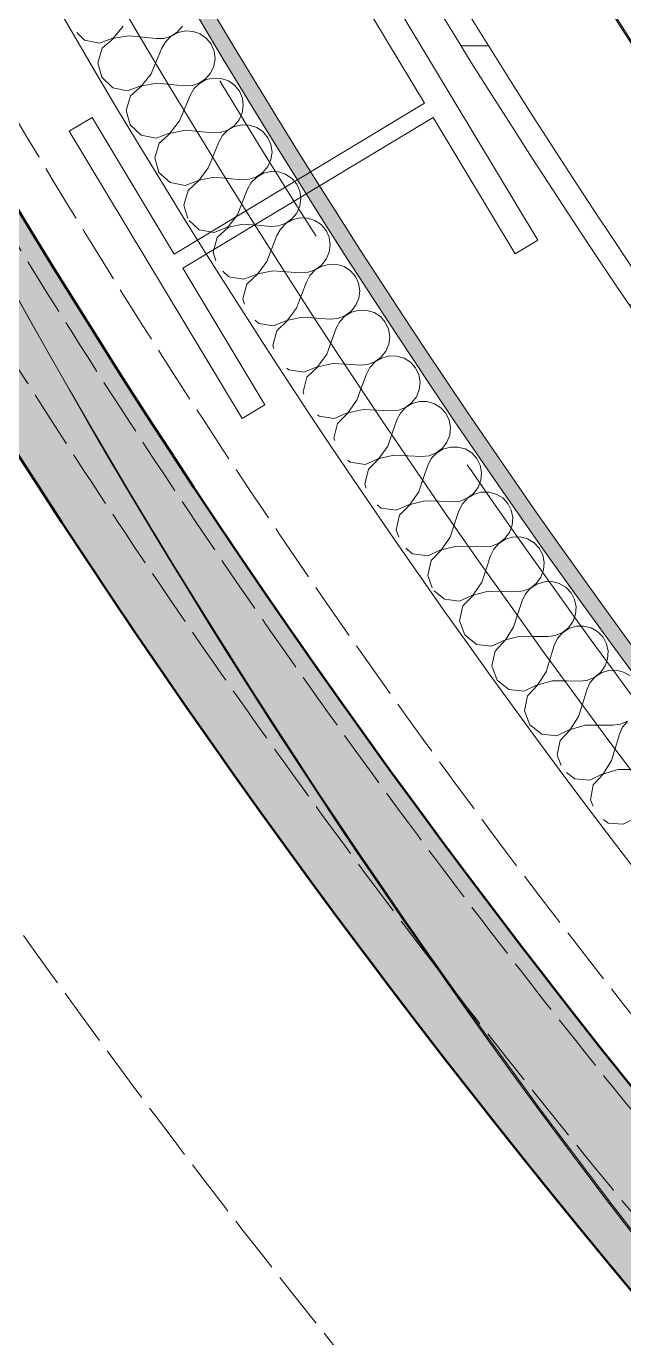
# Model space of a CAD drawing. Header units: millimetres. Extents: x -89663 to 74273, y -103666 to 18539.
# Drawn here: x -40844 to -40382, y -67997 to -66985 of the extents above; entities that cross this region are included whole.
import ezdxf
from ezdxf.enums import TextEntityAlignment as Align

# ---------------------------------------------------------------- set-up
doc = ezdxf.new("R2010")
doc.units = ezdxf.units.MM
doc.header["$MEASUREMENT"] = 0
doc.linetypes.add('Double Dashed', pattern=[1093.611073, 529.166651, -211.666656, 141.111112, -211.666656])
doc.linetypes.add('Hidden Line', pattern=[55, 45, -10])
for name, color, linetype in [('A-25-M_Wall_Ext', 7, 'Continuous'), ('A-25-M_Wall_Int', 7, 'Continuous'), ('COLUMN.IFC Import', 7, 'Continuous'), ('New_A-05-M_Gross_Int_Circulation', 7, 'Continuous'), ('New_A-15-MG_Structural_Grid_Phase_2', 7, 'Continuous'), ('New_A-20-M_Floor_Slab', 7, 'Continuous'), ('New_A-20-M_Hard_Landscape', 7, 'Continuous'), ('New_A-25-M_Wall_Ext', 7, 'Continuous'), ('New_A-25-M_Wall_Int', 7, 'Continuous'), ('New_A-40-M_Soft_Landscaping_P2', 7, 'Continuous')]:
    doc.layers.add(name, color=color, linetype=linetype)
for name, color, linetype, lineweight in [('A-25-M_Wall_Ext_Pen_No__87', 8, 'Continuous', 20), ('A-25-M_Wall_Int_Pen_No__193', 7, 'Continuous', 18), ('COLUMN.IFC Import_Pen_No__2', 8, 'Continuous', 15), ('New_A-20-M_Floor_Slab_Pen_No__89', 8, 'Continuous', 20), ('New_A-25-M_Wall_Ext_Pen_No__87', 8, 'Continuous', 20), ('New_A-25-M_Wall_Int_Pen_No__1', 7, 'Continuous', 13), ('New_A-40-M_Soft_Landscaping_P2_Pen_No__150', 7, 'Continuous', 0), ('New_ArchiCAD Zone Stamps_Pen_No__9', 7, 'Continuous', 13)]:
    doc.layers.add(name, color=color, linetype=linetype, lineweight=lineweight)
for name, color, linetype, lineweight, true_color in [('A-25-M_Wall_Int_Pen_No__107', 7, 'Continuous', 15, 0xa6a6a6), ('A-25-M_Wall_Int_Pen_No__149', 7, 'Continuous', 0, 0x2a2a2a), ('New_A-05-M_Gross_Int_Circulation_Pen_No__74', 7, 'Continuous', 20, 0x606060), ('New_A-15-MG_Structural_Grid_Phase_2_Pen_No__222', 7, 'Continuous', 13, 0x65af33), ('New_A-20-M_Hard_Landscape_Pen_No__53', 7, 'Continuous', 35, 0x444444), ('New_A-25-M_Wall_Ext_Pen_No__107', 7, 'Continuous', 15, 0xa6a6a6), ('New_A-25-M_Wall_Ext_Pen_No__27', 7, 'Continuous', 50, 0x2a2a2a), ('New_A-25-M_Wall_Int_Pen_No__107', 7, 'Continuous', 15, 0xa6a6a6), ('New_A-25-M_Wall_Int_Pen_No__81', 7, 'Continuous', 20, 0x6a6a6a)]:
    doc.layers.add(name, color=color, linetype=linetype, lineweight=lineweight, true_color=true_color)
doc.styles.add('GENERATED_STYLE_1', font='')
doc.styles.add('GENERATED_STYLE_3', font='')
doc.styles.get('GENERATED_STYLE_1').set_extended_font_data('Arial', bold=True)
doc.styles.get('GENERATED_STYLE_3').set_extended_font_data('Arial')

# ---------------------------------------------------------------- blocks, each defined once
blk = doc.blocks.new('Stair 07 _INB 0168_3_1', base_point=(-36902.6, -62923.5))
at = {"layer": 'New_A-05-M_Gross_Int_Circulation_Pen_No__74', "linetype": 'Continuous'}
blk.add_arc((-35590.8, -64044.6), 5572.8, 205.1764, 243.4454, dxfattribs=at)
at = {"layer": 'New_ArchiCAD Zone Stamps_Pen_No__9'}
for tag, height, style, p in [('ROOM_NAME', 250, 'GENERATED_STYLE_1', (-37168.1, -61611.3)), ('zoneNameLine2', 250, 'GENERATED_STYLE_1', (-37356.6, -62043.4)), ('ROOM_NUMBER', 200, 'GENERATED_STYLE_3', (-37545, -62464.1)), ('measuredAreaCode', 200, 'GENERATED_STYLE_3', (-37702, -62824.2)), ('DUMMY_649', 200, 'GENERATED_STYLE_3', (-37394.6, -62958.3)), ('DUMMY_650', 200, 'GENERATED_STYLE_3', (-36905.3, -63171.7)), ('DUMMY_651', 133.3, 'GENERATED_STYLE_3', (-36626, -63278.2))]:
    blk.add_attdef(tag, text='', height=height, rotation=336.4404, dxfattribs=dict(at, style=style)).set_placement(p, align=Align.TOP_LEFT)
blk = doc.blocks.new('Mesh_5_1', base_point=(-56628.5, -71821))
at = {"layer": 'New_A-20-M_Hard_Landscape_Pen_No__53', "linetype": 'Continuous', "flags": 128}
blk.add_lwpolyline([(-50733.3, -76386.3), (-45824.1, -78214.2), (-37862.3, -79363), (-25566.8, -79831.6), (-15524.7, -79453.1, 0.018331), (-5629, -78358.9), (-5812.2, -77015.4, 0.064555), (8110.9, -71321.8), (8166.9, -71194.5), (9811.3, -67453.2), (11682.1, -63197.3), (9115.4, -62078.1), (8602.9, -63253.6), (5945.5, -69347.8, -0.091986), (-14657.1, -75939.9), (-17579.3, -76160.8, -0.138824), (-37194.7, -72335.5, -0.171752), (-44779.4, -64647.1), (-44956.5, -64631.2), (-45033.8, -63133.2), (-45111, -61635.2), (-45188.3, -60137.2), (-45265.6, -58639.2), (-51572.4, -58963.6)], format="xyb", dxfattribs=at)
blk = doc.blocks.new('Mesh_33_1', base_point=(-40933.1, -67038.1))
at = {"layer": 'New_A-40-M_Soft_Landscaping_P2_Pen_No__150', "linetype": 'Continuous', "flags": 128}
blk.add_lwpolyline([(-40933.1, -67038.1, 0.320491), (-40900.8, -69852.7, 0.075053), (-37194.7, -72335.5, 0.135492), (-17580.9, -76160.2), (-17996, -70643, -0.183873), (-38079.9, -69688.1, -0.169448), (-40869.9, -67158.8, -0.091733)], format="xyb", close=True, dxfattribs=at)
blk = doc.blocks.new('Mesh_34_1', base_point=(-38055.1, -69698.9))
at = {"layer": 'New_A-40-M_Soft_Landscaping_P2_Pen_No__150', "linetype": 'Continuous', "flags": 128}
blk.add_lwpolyline([(-38055.1, -69698.9, -0.169694), (-40869.9, -67158.8, 0.334983), (-40169.4, -69895, 0.065126), (-36684.4, -71850.8, 0.165018), (-17774.3, -73560), (-17996, -70643, -0.183626)], format="xyb", close=True, dxfattribs=at)
blk = doc.blocks.new('Slab_46_1', base_point=(-44734.1, -52924.7))
at = {"layer": 'New_A-20-M_Floor_Slab_Pen_No__89', "linetype": 'Continuous', "flags": 128}
blk.add_lwpolyline([(-44734.1, -52924.7), (-44734.3, -52924.7, -0.179811), (-34721.5, -33027.7), (-34721.9, -33027.2), (-25959.6, -24873.2), (-20981.6, -27043.9), (-17009.6, -17934.7), (-17703.3, -17189.1), (-11222.9, -11158.5), (-10852.6, -11556.4), (-2918.7, -4173.2), (921.4, -599.8), (3259.5, -1619.3), (2636.4, -2195.9), (2144.4, -3324.3), (-4596.3, -18782.9), (-10337.1, -31948.3), (-13252, -30677.2), (-20095.3, -46371.2, -0.415568), (-30017.2, -50195.9), (-38342, -69287.7, -0.234037), (-41521.4, -64901.1, -0.022084), (-42146.9, -60901.4), (-44895.7, -59706.6, -0.043731)], format="xyb", close=True, dxfattribs=at)
blk = doc.blocks.new('Wall_143_1', base_point=(-40577, -66482.2))
at = {"layer": 'New_A-25-M_Wall_Int_Pen_No__107', "linetype": 'Continuous'}
for points in [[(-40621.2, -66427.6), (-40621.2, -66427.7, 0.161651), (-38098.7, -68976.6), (-38092.7, -68962.8, -0.161556), (-40607.3, -66422.1)], [(-40628.5, -66446.5), (-40628.5, -66446.7, 0.16107), (-38104.7, -68990.4), (-38098.7, -68976.6, -0.160976), (-40614.6, -66441.1)]]:
    blk.add_hatch(color=256, dxfattribs=at).paths.add_polyline_path(points)
at = {"layer": 'New_A-25-M_Wall_Int_Pen_No__81', "linetype": 'Continuous', "lineweight": 0, "true_color": 0x353535}
for points in [[(-40629, -66447.8), (-40629, -66447.9, 0.161031), (-38105.1, -68991.3), (-38104.7, -68990.4, -0.16103), (-40628.1, -66447.5)], [(-40653.7, -66512.3, 0.15909), (-38125.5, -69038.1), (-38125.1, -69037.2, -0.159083), (-40652.8, -66511.9)]]:
    blk.add_hatch(color=250, dxfattribs=at).paths.add_polyline_path(points)
at = {"layer": 'New_A-25-M_Wall_Int_Pen_No__1', "linetype": 'Continuous'}
for radius, start, end in [(5676, 206.1972, 243.0579), (5691, 206.4878, 243.0669), (5706, 206.4846, 243.0757), (5707, 206.9878, 243.0763), (5758, 206.94851, 243.10615), (5757, 206.94947, 243.10557)]:
    blk.add_arc((-35521, -63902.8), radius, start, end, dxfattribs=at)
blk = doc.blocks.new('Wall_232_1', base_point=(-41867.7, -65448.9))
at = {"layer": 'A-25-M_Wall_Ext_Pen_No__87', "linetype": 'Hidden Line'}
for radius, start, end in [(6194.1, 193.72747, 244.83699), (6533.1, 193.69604, 244.87175)]:
    blk.add_arc((-35520.4, -63902.1), radius, start, end, dxfattribs=at)
blk = doc.blocks.new('*X701')
at = {"layer": 'A-25-M_Wall_Int_Pen_No__107', "linetype": 'Continuous'}
for p, q in [((-40798.5, -66995.5), (-40804.4, -66989.8)), ((-40768.7, -66984.8), (-40776, -66993.9)), ((-40726.7, -66989.2), (-40731.6, -66992.4)), ((-40731.5, -66992.6), (-40726.3, -66989.8)), ((-40722.8, -66984.7), (-40726.7, -66989.2)), ((-40726.3, -66989.8), (-40720.5, -66988.5)), ((-40720.5, -66988.5), (-40714.7, -66988.9)), ((-40714.7, -66988.9), (-40709.1, -66990.8)), ((-40787, -66997.9), (-40798.5, -66995.5)), ((-40776, -66993.9), (-40787, -66997.9)), ((-40784.8, -67001.8), (-40775.9, -66994.1)), ((-40775.9, -66994.1), (-40764.4, -66992.2)), ((-40764.4, -66992.2), (-40753.8, -66993.3)), ((-40753.8, -66993.3), (-40743.1, -66994.4)), ((-40737.3, -66994.2), (-40743.1, -66994.4)), ((-40738.8, -67001.7), (-40735.8, -66996.6)), ((-40731.6, -66992.4), (-40737.3, -66994.2)), ((-40735.8, -66996.6), (-40731.5, -66992.6)), ((-40709.1, -66990.8), (-40704.3, -66994.2)), ((-40704.3, -66994.2), (-40700.7, -66998.7)), ((-40700.7, -66998.7), (-40698.4, -67004.1)), ((-40788.2, -67013), (-40784.8, -67001.8)), ((-40742.9, -67011.6), (-40738.8, -67001.7)), ((-40697.7, -67009.9), (-40698.7, -67015.7)), ((-40698.4, -67004.1), (-40697.7, -67009.9)), ((-40785.2, -67024.3), (-40788.2, -67013)), ((-40747, -67021.5), (-40742.9, -67011.6)), ((-40701.1, -67021), (-40705, -67025.5)), ((-40698.7, -67015.7), (-40701.1, -67021)), ((-40776.7, -67032.3), (-40785.2, -67024.3)), ((-40754.3, -67030.6), (-40765.3, -67034.7)), ((-40762.9, -67038.6), (-40754.2, -67030.8)), ((-40747, -67021.5), (-40754.3, -67030.6)), ((-40754.2, -67030.8), (-40742.7, -67028.8)), ((-40742.7, -67028.8), (-40732, -67029.8)), ((-40732, -67029.8), (-40721.4, -67030.9)), ((-40715.5, -67030.6), (-40721.4, -67030.9)), ((-40709.9, -67028.8), (-40715.5, -67030.6)), ((-40714, -67033.1), (-40709.8, -67029)), ((-40705, -67025.5), (-40709.9, -67028.8)), ((-40709.8, -67029), (-40704.6, -67026.1)), ((-40704.6, -67026.1), (-40698.8, -67024.9)), ((-40698.8, -67024.9), (-40692.9, -67025.2)), ((-40692.9, -67025.2), (-40687.4, -67027.1)), ((-40687.4, -67027.1), (-40682.6, -67030.4)), ((-40682.6, -67030.4), (-40678.9, -67034.9)), ((-40765.3, -67034.7), (-40776.7, -67032.3)), ((-40766.3, -67049.8), (-40762.9, -67038.6)), ((-40721, -67048), (-40717, -67038.2)), ((-40717, -67038.2), (-40714, -67033.1)), ((-40678.9, -67034.9), (-40676.6, -67040.3)), ((-40676.6, -67040.3), (-40675.9, -67046)), ((-40763.2, -67061.1), (-40766.3, -67049.8)), ((-40725.1, -67057.9), (-40721, -67048)), ((-40675.9, -67046), (-40676.7, -67051.8)), ((-40754.7, -67069), (-40763.2, -67061.1)), ((-40725.1, -67057.9), (-40732.3, -67067.2)), ((-40679.2, -67057.2), (-40683, -67061.7)), ((-40682.6, -67062.3), (-40676.8, -67061)), ((-40676.7, -67051.8), (-40679.2, -67057.2)), ((-40676.8, -67061), (-40671, -67061.3)), ((-40671, -67061.3), (-40665.4, -67063.1)), ((-40743.2, -67071.3), (-40754.7, -67069)), ((-40732.3, -67067.2), (-40743.2, -67071.3)), ((-40740.9, -67075.2), (-40732.2, -67067.3)), ((-40732.2, -67067.3), (-40720.6, -67065.2)), ((-40720.6, -67065.2), (-40710, -67066.2)), ((-40710, -67066.2), (-40699.4, -67067.2)), ((-40693.5, -67066.9), (-40699.4, -67067.2)), ((-40694.9, -67074.4), (-40692, -67069.3)), ((-40687.9, -67065), (-40693.5, -67066.9)), ((-40692, -67069.3), (-40687.8, -67065.2)), ((-40683, -67061.7), (-40687.9, -67065)), ((-40687.8, -67065.2), (-40682.6, -67062.3)), ((-40665.4, -67063.1), (-40660.6, -67066.4)), ((-40660.6, -67066.4), (-40656.9, -67070.9)), ((-40656.9, -67070.9), (-40654.5, -67076.2)), ((-40744.2, -67086.4), (-40740.9, -67075.2)), ((-40698.9, -67084.4), (-40694.9, -67074.4)), ((-40654.5, -67076.2), (-40653.7, -67082)), ((-40741, -67097.7), (-40744.2, -67086.4)), ((-40702.9, -67094.3), (-40698.9, -67084.4)), ((-40654.6, -67087.8), (-40657, -67093.2)), ((-40653.7, -67082), (-40654.6, -67087.8)), ((-40732.4, -67105.6), (-40741, -67097.7)), ((-40702.9, -67094.3), (-40710, -67103.6)), ((-40709.9, -67103.7), (-40698.4, -67101.5)), ((-40698.4, -67101.5), (-40687.7, -67102.5)), ((-40665.6, -67101.1), (-40671.2, -67103)), ((-40669.7, -67105.4), (-40665.5, -67101.3)), ((-40660.8, -67097.8), (-40665.6, -67101.1)), ((-40665.5, -67101.3), (-40660.4, -67098.4)), ((-40657, -67093.2), (-40660.8, -67097.8)), ((-40660.4, -67098.4), (-40654.6, -67097)), ((-40654.6, -67097), (-40648.7, -67097.2)), ((-40648.7, -67097.2), (-40643.2, -67099.1)), ((-40643.2, -67099.1), (-40638.3, -67102.3)), ((-40720.9, -67107.8), (-40732.4, -67105.6)), ((-40721.8, -67122.9), (-40718.5, -67111.6)), ((-40710, -67103.6), (-40720.9, -67107.8)), ((-40718.5, -67111.6), (-40709.9, -67103.7)), ((-40687.7, -67102.5), (-40677.1, -67103.4)), ((-40671.2, -67103), (-40677.1, -67103.4)), ((-40676.5, -67120.5), (-40672.6, -67110.6)), ((-40672.6, -67110.6), (-40669.7, -67105.4)), ((-40638.3, -67102.3), (-40634.6, -67106.8)), ((-40634.6, -67106.8), (-40632.2, -67112.1)), ((-40632.2, -67112.1), (-40631.4, -67117.9)), ((-40680.4, -67130.5), (-40676.5, -67120.5)), ((-40631.4, -67117.9), (-40632.2, -67123.7)), ((-40718.8, -67133.2), (-40721.8, -67122.9)), ((-40680.4, -67130.5), (-40687.5, -67139.8)), ((-40634.5, -67129.1), (-40638.3, -67133.6)), ((-40632.2, -67123.7), (-40634.5, -67129.1)), ((-40709.9, -67142), (-40717.6, -67134.9)), ((-40698.4, -67144.1), (-40709.9, -67142)), ((-40687.5, -67139.8), (-40698.4, -67144.1)), ((-40696, -67147.9), (-40687.4, -67140)), ((-40687.4, -67140), (-40675.9, -67137.7)), ((-40675.9, -67137.7), (-40665.2, -67138.5)), ((-40665.2, -67138.5), (-40654.6, -67139.4)), ((-40648.7, -67139), (-40654.6, -67139.4)), ((-40650, -67146.5), (-40647.2, -67141.4)), ((-40643.1, -67137), (-40648.7, -67139)), ((-40647.2, -67141.4), (-40643, -67137.2)), ((-40638.3, -67133.6), (-40643.1, -67137)), ((-40643, -67137.2), (-40637.9, -67134.3)), ((-40637.9, -67134.3), (-40632.1, -67132.9)), ((-40632.1, -67132.9), (-40626.3, -67133)), ((-40626.3, -67133), (-40620.7, -67134.8)), ((-40620.7, -67134.8), (-40615.8, -67138)), ((-40615.8, -67138), (-40612, -67142.5)), ((-40612, -67142.5), (-40609.6, -67147.8)), ((-40699.1, -67159.2), (-40696, -67147.9)), ((-40653.9, -67156.5), (-40650, -67146.5)), ((-40609.6, -67147.8), (-40608.8, -67153.6)), ((-40697.1, -67166), (-40699.1, -67159.2)), ((-40657.7, -67166.5), (-40653.9, -67156.5)), ((-40609.5, -67159.4), (-40611.8, -67164.8)), ((-40608.8, -67153.6), (-40609.5, -67159.4)), ((-40657.7, -67166.5), (-40664.7, -67175.9)), ((-40620.4, -67172.8), (-40625.9, -67174.8)), ((-40624.4, -67177.2), (-40620.3, -67172.9)), ((-40615.5, -67169.4), (-40620.4, -67172.8)), ((-40620.3, -67172.9), (-40615.1, -67170)), ((-40611.8, -67164.8), (-40615.5, -67169.4)), ((-40615.1, -67170), (-40609.4, -67168.5)), ((-40609.4, -67168.5), (-40603.5, -67168.7)), ((-40603.5, -67168.7), (-40597.9, -67170.4)), ((-40597.9, -67170.4), (-40593, -67173.6)), ((-40687.1, -67178.2), (-40691.8, -67174)), ((-40675.6, -67180.2), (-40687.1, -67178.2)), ((-40664.7, -67175.9), (-40675.6, -67180.2)), ((-40673.1, -67184), (-40664.6, -67176)), ((-40664.6, -67176), (-40653.1, -67173.7)), ((-40653.1, -67173.7), (-40642.5, -67174.4)), ((-40642.5, -67174.4), (-40631.8, -67175.2)), ((-40625.9, -67174.8), (-40631.8, -67175.2)), ((-40631, -67192.3), (-40627.2, -67182.4)), ((-40627.2, -67182.4), (-40624.4, -67177.2)), ((-40593, -67173.6), (-40589.2, -67178)), ((-40589.2, -67178), (-40586.8, -67183.3)), ((-40676.2, -67195.3), (-40673.1, -67184)), ((-40634.7, -67202.4), (-40631, -67192.3)), ((-40586.8, -67183.3), (-40585.9, -67189.1)), ((-40585.9, -67189.1), (-40586.6, -67194.9)), ((-40674.9, -67199.5), (-40676.2, -67195.3)), ((-40634.7, -67202.4), (-40641.7, -67211.8)), ((-40588.9, -67200.3), (-40592.6, -67204.9)), ((-40586.6, -67194.9), (-40588.9, -67200.3)), ((-40664, -67214.3), (-40666.7, -67211.9)), ((-40641.7, -67211.8), (-40652.5, -67216.2)), ((-40650, -67220), (-40641.6, -67211.9)), ((-40641.6, -67211.9), (-40630.1, -67209.5)), ((-40630.1, -67209.5), (-40619.4, -67210.2)), ((-40619.4, -67210.2), (-40608.8, -67210.9)), ((-40602.9, -67210.4), (-40608.8, -67210.9)), ((-40604.2, -67218), (-40601.4, -67212.8)), ((-40597.4, -67208.4), (-40602.9, -67210.4)), ((-40601.4, -67212.8), (-40597.3, -67208.5)), ((-40592.6, -67204.9), (-40597.4, -67208.4)), ((-40597.3, -67208.5), (-40592.2, -67205.6)), ((-40592.2, -67205.6), (-40586.4, -67204.1)), ((-40586.4, -67204.1), (-40580.6, -67204.2)), ((-40580.6, -67204.2), (-40574.9, -67205.9)), ((-40574.9, -67205.9), (-40570, -67209)), ((-40570, -67209), (-40566.2, -67213.4)), ((-40566.2, -67213.4), (-40563.7, -67218.7)), ((-40652.5, -67216.2), (-40664, -67214.3)), ((-40653, -67231.3), (-40650, -67220)), ((-40607.8, -67228), (-40604.2, -67218)), ((-40563.7, -67218.7), (-40562.8, -67224.4)), ((-40652.3, -67233.7), (-40653, -67231.3)), ((-40611.5, -67238.1), (-40607.8, -67228)), ((-40563.4, -67230.3), (-40565.7, -67235.7)), ((-40562.8, -67224.4), (-40563.4, -67230.3)), ((-40611.5, -67238.1), (-40618.4, -67247.5)), ((-40574.1, -67243.8), (-40579.6, -67245.9)), ((-40569.3, -67240.4), (-40574.1, -67243.8)), ((-40574, -67244), (-40568.9, -67241)), ((-40565.7, -67235.7), (-40569.3, -67240.4)), ((-40568.9, -67241), (-40563.2, -67239.4)), ((-40563.2, -67239.4), (-40557.3, -67239.5)), ((-40557.3, -67239.5), (-40551.7, -67241.2)), ((-40551.7, -67241.2), (-40546.8, -67244.3)), ((-40640.7, -67250.2), (-40642.3, -67248.8)), ((-40629.2, -67252), (-40640.7, -67250.2)), ((-40618.4, -67247.5), (-40629.2, -67252)), ((-40626.7, -67255.8), (-40618.3, -67247.7)), ((-40618.3, -67247.7), (-40606.8, -67245.2)), ((-40606.8, -67245.2), (-40596.2, -67245.8)), ((-40596.2, -67245.8), (-40585.5, -67246.4)), ((-40579.6, -67245.9), (-40585.5, -67246.4)), ((-40584.5, -67263.5), (-40580.8, -67253.5)), ((-40580.8, -67253.5), (-40578.1, -67248.3)), ((-40578.1, -67248.3), (-40574, -67244)), ((-40546.8, -67244.3), (-40542.9, -67248.6)), ((-40542.9, -67248.6), (-40540.4, -67253.9)), ((-40540.4, -67253.9), (-40539.4, -67259.6)), ((-40629.6, -67267.2), (-40626.7, -67255.8)), ((-40588.1, -67273.6), (-40584.5, -67263.5)), ((-40539.4, -67259.6), (-40540, -67265.5)), ((-40629.1, -67268.8), (-40629.6, -67267.2)), ((-40588.1, -67273.6), (-40594.8, -67283.1)), ((-40542.2, -67270.9), (-40545.9, -67275.6)), ((-40540, -67265.5), (-40542.2, -67270.9)), ((-40594.8, -67283.1), (-40605.6, -67287.7)), ((-40603.1, -67291.5), (-40594.8, -67283.3)), ((-40594.8, -67283.3), (-40583.3, -67280.7)), ((-40583.3, -67280.7), (-40572.7, -67281.2)), ((-40572.7, -67281.2), (-40562, -67281.8)), ((-40556.1, -67281.2), (-40562, -67281.8)), ((-40557.3, -67288.8), (-40554.5, -67283.6)), ((-40550.6, -67279.1), (-40556.1, -67281.2)), ((-40554.5, -67283.6), (-40550.5, -67279.3)), ((-40545.9, -67275.6), (-40550.6, -67279.1)), ((-40550.5, -67279.3), (-40545.4, -67276.2)), ((-40545.4, -67276.2), (-40539.8, -67274.6)), ((-40539.8, -67274.6), (-40533.9, -67274.7)), ((-40533.9, -67274.7), (-40528.2, -67276.3)), ((-40528.2, -67276.3), (-40523.3, -67279.4)), ((-40523.3, -67279.4), (-40519.4, -67283.7)), ((-40519.4, -67283.7), (-40516.8, -67288.9)), ((-40617.2, -67285.9), (-40618.5, -67284.8)), ((-40605.6, -67287.7), (-40617.2, -67285.9)), ((-40605.9, -67302.8), (-40603.1, -67291.5)), ((-40560.8, -67298.9), (-40557.3, -67288.8)), ((-40516.8, -67288.9), (-40515.8, -67294.7)), ((-40605.3, -67304.7), (-40605.9, -67302.8)), ((-40564.3, -67309), (-40560.8, -67298.9)), ((-40516.4, -67300.5), (-40518.6, -67306)), ((-40515.8, -67294.7), (-40516.4, -67300.5)), ((-40564.3, -67309), (-40571.1, -67318.6)), ((-40526.9, -67314.2), (-40532.4, -67316.4)), ((-40530.8, -67318.7), (-40526.8, -67314.4)), ((-40522.1, -67310.7), (-40526.9, -67314.2)), ((-40526.8, -67314.4), (-40521.7, -67311.3)), ((-40518.6, -67306), (-40522.1, -67310.7)), ((-40521.7, -67311.3), (-40516, -67309.7)), ((-40516, -67309.7), (-40510.2, -67309.7)), ((-40510.2, -67309.7), (-40504.5, -67311.2)), ((-40504.5, -67311.2), (-40499.5, -67314.3)), ((-40499.5, -67314.3), (-40495.6, -67318.6)), ((-40593.4, -67321.5), (-40595.2, -67319.9)), ((-40581.8, -67323.2), (-40593.4, -67321.5)), ((-40571.1, -67318.6), (-40581.8, -67323.2)), ((-40579.3, -67326.9), (-40571, -67318.7)), ((-40571, -67318.7), (-40559.6, -67316)), ((-40559.6, -67316), (-40548.9, -67316.5)), ((-40548.9, -67316.5), (-40538.2, -67317)), ((-40532.4, -67316.4), (-40538.2, -67317)), ((-40536.9, -67334.1), (-40533.4, -67324)), ((-40533.4, -67324), (-40530.8, -67318.7)), ((-40495.6, -67318.6), (-40493, -67323.8)), ((-40493, -67323.8), (-40491.9, -67329.5)), ((-40582, -67338.3), (-40579.3, -67326.9)), ((-40540.4, -67344.2), (-40536.9, -67334.1)), ((-40491.9, -67329.5), (-40492.5, -67335.4)), ((-40581, -67341.5), (-40582, -67338.3)), ((-40540.4, -67344.2), (-40547, -67353.8)), ((-40494.6, -67340.9), (-40498.2, -67345.6)), ((-40497.7, -67346.2), (-40492.1, -67344.5)), ((-40492.5, -67335.4), (-40494.6, -67340.9)), ((-40492.1, -67344.5), (-40486.2, -67344.5)), ((-40486.2, -67344.5), (-40480.5, -67346)), ((-40569.3, -67356.9), (-40572.5, -67354.3)), ((-40547, -67353.8), (-40557.8, -67358.5)), ((-40555.2, -67362.3), (-40546.9, -67354)), ((-40546.9, -67354), (-40535.6, -67351.2)), ((-40535.6, -67351.2), (-40524.9, -67351.6)), ((-40524.9, -67351.6), (-40514.2, -67352)), ((-40508.3, -67351.4), (-40514.2, -67352)), ((-40509.4, -67359), (-40506.7, -67353.7)), ((-40502.9, -67349.2), (-40508.3, -67351.4)), ((-40506.7, -67353.7), (-40502.8, -67349.3)), ((-40498.2, -67345.6), (-40502.9, -67349.2)), ((-40502.8, -67349.3), (-40497.7, -67346.2)), ((-40480.5, -67346), (-40475.5, -67349)), ((-40475.5, -67349), (-40471.6, -67353.3)), ((-40471.6, -67353.3), (-40468.9, -67358.5)), ((-40557.8, -67358.5), (-40569.3, -67356.9)), ((-40557.9, -67373.7), (-40555.2, -67362.3)), ((-40512.8, -67369.1), (-40509.4, -67359)), ((-40468.9, -67358.5), (-40467.8, -67364.2)), ((-40467.8, -67364.2), (-40468.3, -67370.1)), ((-40555.9, -67379.4), (-40557.9, -67373.7)), ((-40516.2, -67379.2), (-40512.8, -67369.1)), ((-40468.3, -67370.1), (-40470.4, -67375.6)), ((-40516.2, -67379.2), (-40522.8, -67388.9)), ((-40478.6, -67384), (-40484.1, -67386.2)), ((-40482.5, -67388.5), (-40478.5, -67384.1)), ((-40474, -67380.3), (-40478.6, -67384)), ((-40478.5, -67384.1), (-40473.5, -67380.9)), ((-40470.4, -67375.6), (-40474, -67380.3)), ((-40473.5, -67380.9), (-40467.9, -67379.2)), ((-40467.9, -67379.2), (-40462, -67379.1)), ((-40462, -67379.1), (-40456.3, -67380.6)), ((-40456.3, -67380.6), (-40451.3, -67383.6)), ((-40451.3, -67383.6), (-40447.3, -67387.9)), ((-40545.1, -67392.2), (-40550.3, -67387.8)), ((-40533.5, -67393.7), (-40545.1, -67392.2)), ((-40522.8, -67388.9), (-40533.5, -67393.7)), ((-40530.9, -67397.4), (-40522.7, -67389)), ((-40522.7, -67389), (-40511.3, -67386.2)), ((-40511.3, -67386.2), (-40500.6, -67386.5)), ((-40500.6, -67386.5), (-40490, -67386.8)), ((-40484.1, -67386.2), (-40490, -67386.8)), ((-40488.4, -67403.9), (-40485.1, -67393.8)), ((-40485.1, -67393.8), (-40482.5, -67388.5)), ((-40447.3, -67387.9), (-40444.6, -67393)), ((-40444.6, -67393), (-40443.5, -67398.8)), ((-40533.4, -67408.8), (-40530.9, -67397.4)), ((-40491.7, -67414.1), (-40488.4, -67403.9)), ((-40444, -67404.6), (-40446, -67410.1)), ((-40443.5, -67398.8), (-40444, -67404.6)), ((-40530.1, -67418.3), (-40533.4, -67408.8)), ((-40491.7, -67414.1), (-40498.3, -67423.8)), ((-40449.5, -67414.9), (-40454.1, -67418.6)), ((-40454, -67418.7), (-40449.1, -67415.5)), ((-40446, -67410.1), (-40449.5, -67414.9)), ((-40449.1, -67415.5), (-40443.4, -67413.8)), ((-40443.4, -67413.8), (-40437.5, -67413.6)), ((-40437.5, -67413.6), (-40431.9, -67415.1)), ((-40431.9, -67415.1), (-40426.8, -67418)), ((-40520.5, -67427.2), (-40528.6, -67420.7)), ((-40498.3, -67423.8), (-40508.9, -67428.7)), ((-40506.3, -67432.4), (-40498.2, -67424)), ((-40498.2, -67424), (-40486.8, -67421)), ((-40486.8, -67421), (-40476.1, -67421.3)), ((-40476.1, -67421.3), (-40465.5, -67421.5)), ((-40459.6, -67420.8), (-40465.5, -67421.5)), ((-40460.5, -67428.4), (-40458, -67423.1)), ((-40454.1, -67418.6), (-40459.6, -67420.8)), ((-40458, -67423.1), (-40454, -67418.7)), ((-40426.8, -67418), (-40422.8, -67422.3)), ((-40422.8, -67422.3), (-40420.1, -67427.4)), ((-40508.9, -67428.7), (-40520.5, -67427.2)), ((-40508.8, -67443.8), (-40506.3, -67432.4)), ((-40463.8, -67438.6), (-40460.5, -67428.4)), ((-40420.1, -67427.4), (-40418.9, -67433.1)), ((-40418.9, -67433.1), (-40419.3, -67439)), ((-40504.9, -67454.8), (-40508.8, -67443.8)), ((-40467.1, -67448.8), (-40463.8, -67438.6)), ((-40421.4, -67444.5), (-40424.8, -67449.3)), ((-40419.3, -67439), (-40421.4, -67444.5)), ((-40495.7, -67462.1), (-40504.9, -67454.8)), ((-40467.1, -67448.8), (-40473.5, -67458.6)), ((-40473.4, -67458.7), (-40462.1, -67455.7)), ((-40462.1, -67455.7), (-40451.4, -67455.9)), ((-40451.4, -67455.9), (-40440.7, -67456)), ((-40434.9, -67455.3), (-40440.7, -67456)), ((-40429.4, -67453), (-40434.9, -67455.3)), ((-40433.2, -67457.6), (-40429.3, -67453.1)), ((-40424.8, -67449.3), (-40429.4, -67453)), ((-40429.3, -67453.1), (-40424.4, -67449.9)), ((-40424.4, -67449.9), (-40418.7, -67448.1)), ((-40418.7, -67448.1), (-40412.9, -67448)), ((-40412.9, -67448), (-40407.2, -67449.4)), ((-40407.2, -67449.4), (-40402.1, -67452.3)), ((-40402.1, -67452.3), (-40398, -67456.5)), ((-40398, -67456.5), (-40395.3, -67461.6)), ((-40484.1, -67463.5), (-40495.7, -67462.1)), ((-40473.5, -67458.6), (-40484.1, -67463.5)), ((-40481.5, -67467.2), (-40473.4, -67458.7)), ((-40438.9, -67473.1), (-40435.7, -67462.9)), ((-40435.7, -67462.9), (-40433.2, -67457.6)), ((-40395.3, -67461.6), (-40394.1, -67467.3)), ((-40483.9, -67478.6), (-40481.5, -67467.2)), ((-40442.1, -67483.3), (-40438.9, -67473.1)), ((-40394.5, -67473.2), (-40396.5, -67478.7)), ((-40394.1, -67467.3), (-40394.5, -67473.2)), ((-40479.9, -67489.6), (-40483.9, -67478.6)), ((-40442.1, -67483.3), (-40448.5, -67493.1)), ((-40399.9, -67483.5), (-40404.5, -67487.3)), ((-40404.4, -67487.4), (-40399.4, -67484.1)), ((-40396.5, -67478.7), (-40399.9, -67483.5)), ((-40399.4, -67484.1), (-40393.8, -67482.3)), ((-40393.8, -67482.3), (-40387.9, -67482.1)), ((-40387.9, -67482.1), (-40382.2, -67483.5)), ((-40382.2, -67483.5), (-40377.1, -67486.4)), ((-40470.7, -67496.9), (-40479.9, -67489.6)), ((-40459.1, -67498.1), (-40470.7, -67496.9)), ((-40448.5, -67493.1), (-40459.1, -67498.1)), ((-40456.4, -67501.8), (-40448.4, -67493.3)), ((-40448.4, -67493.3), (-40437.1, -67490.2)), ((-40437.1, -67490.2), (-40426.4, -67490.3)), ((-40426.4, -67490.3), (-40415.7, -67490.4)), ((-40409.9, -67489.6), (-40415.7, -67490.4)), ((-40410.7, -67497.2), (-40408.2, -67491.9)), ((-40404.5, -67487.3), (-40409.9, -67489.6)), ((-40408.2, -67491.9), (-40404.4, -67487.4)), ((-40458.8, -67513.3), (-40456.4, -67501.8)), ((-40413.8, -67507.4), (-40410.7, -67497.2)), ((-40454.7, -67524.2), (-40458.8, -67513.3)), ((-40416.9, -67517.7), (-40413.8, -67507.4)), ((-40445.4, -67531.4), (-40454.7, -67524.2)), ((-40416.9, -67517.7), (-40423.3, -67527.5)), ((-40423.2, -67527.7), (-40411.9, -67524.5)), ((-40411.9, -67524.5), (-40401.2, -67524.5)), ((-40401.2, -67524.5), (-40390.5, -67524.5)), ((-40384.7, -67523.7), (-40390.5, -67524.5)), ((-40385.4, -67531.3), (-40383, -67526)), ((-40379.3, -67521.3), (-40384.7, -67523.7)), ((-40383, -67526), (-40379.2, -67521.5)), ((-40433.8, -67532.6), (-40445.4, -67531.4)), ((-40423.3, -67527.5), (-40433.8, -67532.6)), ((-40433.4, -67547.7), (-40431.1, -67536.2)), ((-40431.1, -67536.2), (-40423.2, -67527.7)), ((-40388.5, -67541.6), (-40385.4, -67531.3)), ((-40391.5, -67551.8), (-40388.5, -67541.6)), ((-40430.4, -67555.7), (-40433.4, -67547.7)), ((-40391.5, -67551.8), (-40397.8, -67561.7)), ((-40419.9, -67565.8), (-40426.2, -67561)), ((-40408.3, -67566.9), (-40419.9, -67565.8)), ((-40397.8, -67561.7), (-40408.3, -67566.9)), ((-40405.6, -67570.5), (-40397.7, -67561.9)), ((-40397.7, -67561.9), (-40386.4, -67558.6)), ((-40386.4, -67558.6), (-40375.7, -67558.6)), ((-40407.7, -67582), (-40405.6, -67570.5)), ((-40405.8, -67587), (-40407.7, -67582)), ((-40394.2, -67600), (-40397.8, -67597.2)), ((-40372.1, -67595.8), (-40382.5, -67601)), ((-40382.5, -67601), (-40394.2, -67600))]:
    blk.add_line(p, q, dxfattribs=at)
blk = doc.blocks.new('Wall_253_1', base_point=(-40952.9, -66526.2))
at = {"layer": 'A-25-M_Wall_Int_Pen_No__107', "linetype": 'Continuous'}
h = blk.add_hatch(dxfattribs=at)
h.set_pattern_fill('Plywood_0001', color=256, style=0, pattern_type=2)
h.set_pattern_definition([(0, (0, 0), (0, 200), [])])
h.paths.add_polyline_path([(-38154.4, -69129.3, -0.160154), (-40741.9, -66546.9), (-40758.7, -66553.5, 0.160229), (-38162.5, -69145.4)])
blk.add_hatch(color=256, dxfattribs=at).paths.add_polyline_path([(-40910.1, -66613, 0.16088), (-38235.4, -69290), (-38230, -69279.3, -0.160833), (-40898.9, -66608.6)])
at = {"layer": 'A-25-M_Wall_Int_Pen_No__149', "linetype": 'Continuous'}
for radius, start in [(5852.8, 206.859), (6122.8, 206.61939)]:
    blk.add_arc((-35520.5, -63902.6), radius, start, 243.25455, dxfattribs=at)
at = {"layer": 'A-25-M_Wall_Int_Pen_No__193', "linetype": 'Continuous'}
for radius, start in [(5870.8, 206.84234), (6032.8, 206.69687), (6020.8, 206.70737)]:
    blk.add_arc((-35520.5, -63902.6), radius, start, 243.25455, dxfattribs=at)
at = {"layer": 'A-25-M_Wall_Int', "color": 250, "lineweight": 50, "true_color": 0x2a2a2a}
blk.add_blockref('*X701', (0, 0), dxfattribs=at)
blk = doc.blocks.new('Standard grid marker_25')
at = {"layer": 'New_A-15-MG_Structural_Grid_Phase_2_Pen_No__222', "linetype": 'Double Dashed'}
blk.add_arc((0, 0), 6044.1, 0, 51.07835, dxfattribs=at)
blk = doc.blocks.new('Column 164')
at = {"layer": 'COLUMN.IFC Import_Pen_No__2', "linetype": 'Continuous'}
for p, q in [((-129.4, 133.35), (129.4, 133.35)), ((-129.4, 112.85), (-129.4, 133.35)), ((129.4, 133.35), (129.4, 112.85)), ((-6.4, 112.85), (-129.4, 112.85)), ((-6.4, -112.85), (-6.4, 112.85)), ((6.4, 112.85), (6.4, -112.85)), ((129.4, 112.85), (6.4, 112.85)), ((-129.4, -112.85), (-6.4, -112.85)), ((-129.4, -133.35), (-129.4, -112.85)), ((6.4, -112.85), (129.4, -112.85)), ((129.4, -112.85), (129.4, -133.35)), ((129.4, -133.35), (-129.4, -133.35))]:
    blk.add_line(p, q, dxfattribs=at)
blk = doc.blocks.new('Wall_318_1', base_point=(-41145.9, -66576.7))
at = {"layer": 'New_A-25-M_Wall_Ext_Pen_No__107', "linetype": 'Continuous', "lineweight": 0, "true_color": 0x535353}
blk.add_hatch(color=251, dxfattribs=at).paths.add_polyline_path([(-41189.8, -66605.8), (-41233, -66626.4, 0.173001), (-38217.5, -69627.6), (-38176, -69536.6, -0.172952), (-41142.7, -66583.4)])
at = {"layer": 'New_A-25-M_Wall_Ext_Pen_No__27', "linetype": 'Continuous'}
for radius, end in [(6232, 244.75474), (6332, 244.7657)]:
    blk.add_arc((-35518.1, -63899.9), radius, 205.50534, end, dxfattribs=at)
blk = doc.blocks.new('Wall_319_1', base_point=(-41698.6, -64862))
at = {"layer": 'New_A-25-M_Wall_Ext_Pen_No__87', "linetype": 'Hidden Line'}
for radius in [6237.2, 6287.2]:
    blk.add_arc((-35538.5, -63884.5), radius, 189.01686, 244.96945, dxfattribs=at)

msp = doc.modelspace()

# ---------------------------------------------------------------- block references
at = {"layer": 'A-25-M_Wall_Ext', "color": 250, "lineweight": 50, "true_color": 0x2a2a2a}
msp.add_blockref('Wall_232_1', (-41867.7, -65448.9), dxfattribs=at)
at = {"layer": 'A-25-M_Wall_Int', "color": 250, "lineweight": 50, "true_color": 0x2a2a2a}
msp.add_blockref('Wall_253_1', (-40952.9, -66526.2), dxfattribs=at)
at = {"layer": 'COLUMN.IFC Import', "linetype": 'Continuous', "zscale": 1000, "rotation": 301.0512022505843}
msp.add_blockref('Column 164', (-40629.3, -67108), dxfattribs=at)
at = {"layer": 'New_A-05-M_Gross_Int_Circulation', "linetype": 'Continuous'}
msp.add_blockref('Stair 07 _INB 0168_3_1', (-36902.6, -62923.5), dxfattribs=at)
at = {"layer": 'New_A-15-MG_Structural_Grid_Phase_2', "color": 8, "linetype": 'Continuous', "lineweight": 15, "zscale": 1000, "rotation": 193.7422622324414}
msp.add_blockref('Standard grid marker_25', (-35520.4, -63902.1), dxfattribs=at)
at = {"layer": 'New_A-20-M_Floor_Slab', "color": 8, "linetype": 'Continuous', "lineweight": 20}
msp.add_blockref('Slab_46_1', (-44734.1, -52924.7), dxfattribs=at)
at = {"layer": 'New_A-20-M_Hard_Landscape', "color": 49, "lineweight": 35, "true_color": 0x444444}
msp.add_blockref('Mesh_5_1', (-56628.5, -71821), dxfattribs=at)
at = {"layer": 'New_A-25-M_Wall_Ext', "color": 250, "lineweight": 50, "true_color": 0x2a2a2a}
for name, p in [('Wall_318_1', (-41145.9, -66576.7)), ('Wall_319_1', (-41698.6, -64862))]:
    msp.add_blockref(name, p, dxfattribs=at)
at = {"layer": 'New_A-25-M_Wall_Int', "color": 250, "lineweight": 50, "true_color": 0x2a2a2a}
msp.add_blockref('Wall_143_1', (-40577, -66482.2), dxfattribs=at)
at = {"layer": 'New_A-40-M_Soft_Landscaping_P2'}
for name, p in [('Mesh_33_1', (-40933.1, -67038.1)), ('Mesh_34_1', (-38055.1, -69698.9))]:
    msp.add_blockref(name, p, dxfattribs=at)

doc.saveas('drawing.dxf')
